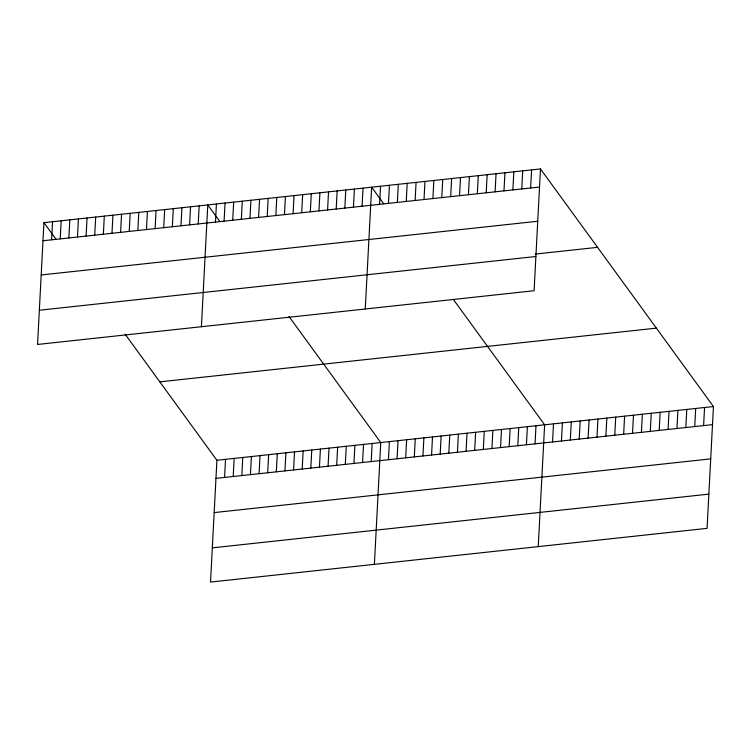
<?xml version="1.0" encoding="UTF-8"?>
<svg xmlns="http://www.w3.org/2000/svg" width="751" height="751" viewBox="0 0 751 751"><rect width="100%" height="100%" fill="white"/><g stroke="black" fill="none" stroke-linecap="round" stroke-linejoin="round"><path stroke-width="1.13" d="M43.933 222.653L37.55 344.456L534.092 290.731L540.476 168.928L43.933 222.653L55.95 239.156M51.612 239.813L52.561 221.714M60.23 238.884L61.178 220.785M68.857 237.954L69.805 219.846M77.484 237.016L78.433 218.916M86.102 236.086L87.05 217.987M94.729 235.147L95.677 217.048M103.356 234.218L104.305 216.119M111.974 233.289L112.932 215.18M120.601 232.35L121.549 214.251M129.228 231.421L130.176 213.322M137.855 230.482L138.804 212.383M146.473 229.553L147.421 211.453M155.1 228.623L156.048 210.515M163.727 227.684L164.676 209.585M172.345 226.755L173.293 208.656M180.972 225.816L181.92 207.717M189.599 224.887L190.547 206.788M198.217 223.958L199.165 205.849M201.409 326.723L207.792 204.92L219.808 221.432M215.471 222.089L216.419 203.99M224.089 221.151L225.037 203.052M125.126 334.186L216.908 460.269L210.524 582.072L707.067 528.347L713.45 406.544L540.476 168.928M232.716 220.221L233.664 202.122M224.577 477.439L225.525 459.34M241.343 219.292L242.291 201.184M233.204 476.51L234.152 458.401M249.961 218.353L250.918 200.254M241.831 475.571L242.78 457.472M258.588 217.424L259.536 199.325M250.449 474.641L251.407 456.542M267.215 216.485L268.163 198.386M259.076 473.703L260.024 455.604M275.842 215.556L276.79 197.457M267.703 472.773L268.651 454.674M284.46 214.626L285.408 196.518M276.33 471.844L277.279 453.735M293.087 213.688L294.035 195.589M284.948 470.905L285.896 452.806M301.714 212.758L302.662 194.659M293.575 469.976L294.523 451.877M310.332 211.82L311.28 193.72M302.202 469.037L303.151 450.938M318.959 210.89L319.907 192.791M310.82 468.108L311.768 450.009M327.586 209.961L328.534 191.852M319.447 467.178L320.395 449.07M336.204 209.022L337.152 190.923M328.074 466.24L329.022 448.14M344.831 208.093L345.779 189.994M336.692 465.31L337.64 447.211M353.458 207.154L354.406 189.055M345.319 464.371L346.267 446.272M362.076 206.225L363.033 188.125M353.946 463.442L354.894 445.343M365.268 308.999L371.651 187.187L383.667 203.699M362.564 462.513L363.512 444.404M379.593 204.328L380.541 186.229M371.191 461.574L372.139 443.475M388.474 203.371L389.422 185.272M374.383 564.348L380.766 442.546L288.985 316.462M397.363 202.404L398.312 184.305M388.436 459.706L389.394 441.607M406.244 201.446L407.192 183.347M397.063 458.777L398.011 440.677M415.134 200.489L416.082 182.38M405.69 457.847L406.638 439.739M424.015 199.522L424.963 181.423M414.317 456.908L415.265 438.809M432.905 198.564L433.853 180.465M422.935 455.979L423.883 437.88M441.785 197.597L442.733 179.498M431.562 455.04L432.51 436.941M450.675 196.64L451.623 178.541M440.189 454.111L441.137 436.012M459.556 195.682L460.504 177.574M448.807 453.182L449.755 435.073M468.446 194.716L469.394 176.616M457.434 452.243L458.382 434.144M477.326 193.758L478.284 175.65M466.061 451.313L467.009 433.214M486.216 192.791L487.164 174.692M474.679 450.375L475.627 432.276M495.106 191.834L496.054 173.734M483.306 449.445L484.254 431.346M503.987 190.867L504.935 172.768M491.933 448.516L492.881 430.407M512.877 189.909L513.825 171.81M500.551 447.577L501.508 429.478M521.757 188.952L522.705 170.843M509.178 446.648L510.126 428.549M530.647 187.985L531.595 169.886M517.805 445.709L518.753 427.61M526.432 444.78L527.38 426.681M535.05 443.85L535.998 425.742M538.242 546.615L544.625 424.813L453.435 299.536M552.558 441.954L553.506 423.846M561.448 440.987L562.396 422.888M570.328 440.03L571.286 421.931M579.218 439.072L580.166 420.964M588.108 438.105L589.056 420.006M596.989 437.148L597.937 419.039M605.879 436.181L606.827 418.082M614.759 435.223L615.707 417.124M623.649 434.256L624.597 416.157M632.53 433.299L633.478 415.2M641.42 432.341L642.368 414.233M650.3 431.374L651.248 413.275M659.19 430.417L660.138 412.318M668.071 429.45L669.019 411.351M676.961 428.492L677.909 410.393M685.841 427.535L686.789 409.426M694.731 426.568L695.679 408.469M703.612 425.61L704.56 407.502M42.985 240.752L539.528 187.027M41.192 274.969L537.735 221.245M535.36 254.073L597.561 247.342M39.343 310.229L535.885 256.504M159.822 381.855L656.365 328.131M216.908 460.269L713.45 406.544M215.959 478.368L712.502 424.644M214.166 512.595L710.709 458.87M212.317 547.855L708.86 494.13"/></g></svg>
